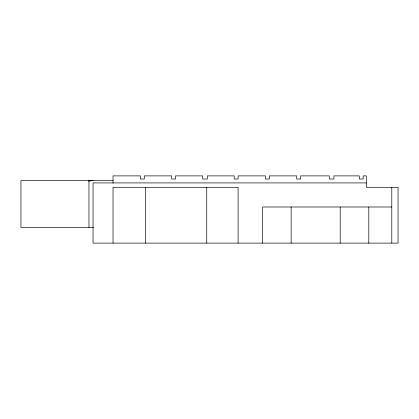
<?xml version="1.0" encoding="UTF-8"?>
<svg xmlns="http://www.w3.org/2000/svg" width="419" height="419" viewBox="0 0 419 419"><rect width="100%" height="100%" fill="white"/><g stroke="black" fill="none" stroke-linecap="round" stroke-linejoin="round"><path stroke-width="0.63" d="M88.498 181.128L93.044 180.573M113.03 180.573L20.95 180.573L20.95 227.48L93.474 227.48M366.311 182.92L93.044 182.92L93.044 243.114L398.05 243.114L398.05 187.298L366.311 187.298L366.311 175.886L363.184 175.886L363.184 179.013L359.277 179.013L359.277 175.886L333.948 175.886L333.948 179.013L329.255 179.013L329.255 175.886L300.648 175.886L300.648 179.013L296.736 179.013L296.736 175.886L269.375 175.886L269.375 179.013L265.468 179.013L265.468 175.886L238.107 175.886L238.107 179.013L234.2 179.013L234.2 175.886L207.305 175.886L207.305 179.013L202.618 179.013L202.618 175.886L175.566 175.886L175.566 179.013L171.659 179.013L171.659 175.886L144.298 175.886L144.298 179.013L140.391 179.013L140.391 175.886L113.03 175.886L113.03 183.182M391.796 206.996L262.53 206.996L262.53 243.114M391.796 187.298L391.796 243.114M368.799 206.996L368.799 243.114M340.186 206.996L340.186 243.114M291.137 206.996L291.137 243.114M238.107 243.114L238.107 187.298L113.03 187.298L113.03 243.114M206.74 187.298L206.74 243.114M145.634 187.298L145.634 243.114M88.959 180.573L88.959 227.48"/></g></svg>
